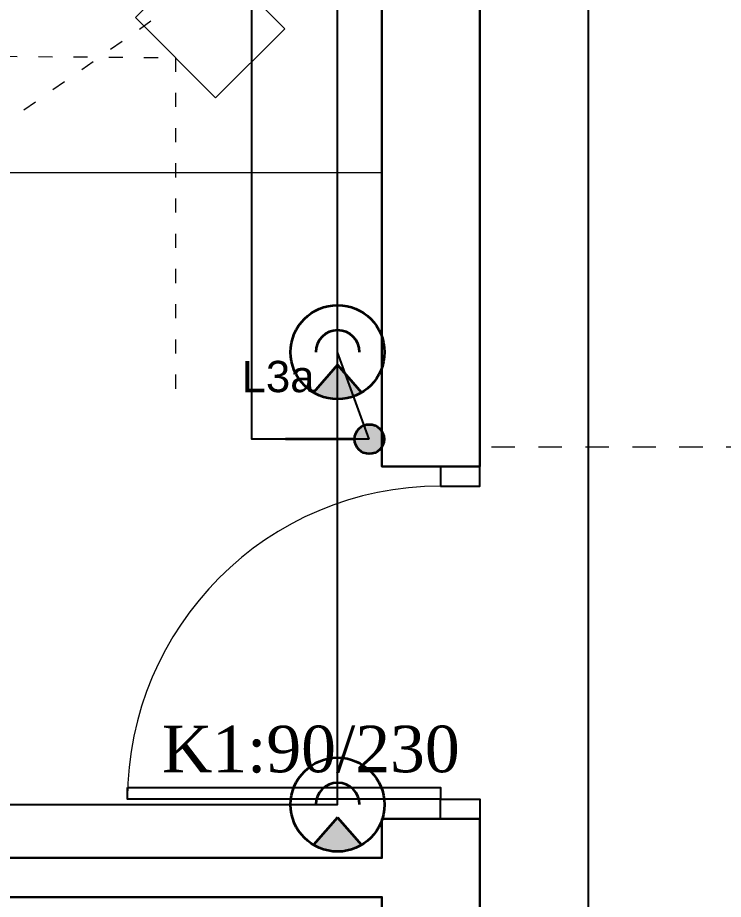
# Model space of a CAD drawing. Header units: centimetres. Extents: x 104975 to 122481, y -80380 to -76628.
# Drawn here: x 118113.1 to 118293.5, y -78945.6 to -78720.3 of the extents above; entities that cross this region are included whole.
import ezdxf
from ezdxf.enums import TextEntityAlignment as Align

# ---------------------------------------------------------------- set-up
doc = ezdxf.new("R2010")
doc.units = ezdxf.units.CM
doc.linetypes.add('ACAD_ISO03W100', pattern=[30, 12, -18])
doc.linetypes.add('KAPI ACILIS', pattern=[12, 6, -6])
for name, color, linetype, lineweight in [('00_DUVAR', 150, 'Continuous', 30), ('00_tefriş', 253, 'Continuous', 9), ('02 MERDIVEN IZDUSUM', 50, 'Continuous', 20), ('04 KA TAG', 171, 'Continuous', 18), ('04 pencere kasa', 3, 'Continuous', 25), ('04 pencere plan', 2, 'Continuous', 18), ('VK_ANAHTAR', 1, 'Continuous', 35), ('VK_AYDINLATMA_HATTI', 1, 'Continuous', 25), ('VK_SPOT', 1, 'Continuous', 35), ('VK_YAZI', 7, 'Continuous', 18)]:
    doc.layers.add(name, color=color, linetype=linetype, lineweight=lineweight)
doc.styles.get("Standard").update_dxf_attribs({"font": 'times.ttf'})
doc.styles.add('VK', font='arial.ttf')

# ---------------------------------------------------------------- blocks, each defined once
blk = doc.blocks.new('dfgdsfg')
at = {"layer": '00_tefriş', "linetype": 'ACAD_ISO03W100', "ltscale": 0.3}
for points in [[(66784.51, -26843.64), (66688.4, -26981.16), (66784.51, -27118.64)], [(66734.66, -26985.44), (66733.99, -26896.42), (66644.98, -26896.42)]]:
    blk.add_lwpolyline(points, dxfattribs=at)
at = {"layer": '00_tefriş'}
for points in [[(66704.51, -26843.64), (66704.51, -27118.64), (66784.51, -27118.64), (66784.51, -26843.64)], [(66741.31, -26868.46), (66761.89, -26888.89), (66744.28, -26906.64), (66723.7, -26886.21)]]:
    blk.add_lwpolyline(points, close=True, dxfattribs=at)
blk = doc.blocks.new('VK_spot')
at = {"ltscale": 30}
blk.add_hatch(color=256, dxfattribs=at).paths.add_polyline_path([(0, -3.26), (-6.14, -10.31, 0.275294), (6.14, -10.31)])
for q in [(-6.14, -10.31), (6.14, -10.31)]:
    blk.add_line((0, -3.26), q, dxfattribs=at)
blk.add_circle((0, 0), 12, dxfattribs=at)
blk.add_arc((0, 0), 5.6, 0, 180, dxfattribs=at)
blk = doc.blocks.new('VK_switch')
blk.add_hatch(color=256).paths.add_polyline_path([(2.67, 2.67, 1), (-2.67, -2.67, 1)])
blk.add_line((0, 3.78), (0, 21.42))
blk.add_circle((0, 0), 3.78)

msp = doc.modelspace()

# ---------------------------------------------------------------- linework, layer by layer
at = {"layer": '00_DUVAR'}
for points in [[(117606.217, -78680), (118206.217, -78680), (118206.217, -78835), (118231.217, -78835), (118231.217, -78655), (118166.217, -78655), (118166.217, -78605), (118231.217, -78605), (118241.217, -78605), (118241.217, -78595), (118231.217, -78595), (118231.217, -78515), (118214.146, -78497.929), (118207.075, -78505), (118221.217, -78519.142), (118221.217, -78595), (118156.217, -78595), (118156.217, -78655), (117706.217, -78655), (117706.217, -78585), (117681.217, -78585), (117681.217, -78655), (117581.217, -78655)], [(118206.217, -78955), (118206.217, -78945), (117606.217, -78945), (117606.217, -79290), (117681.217, -79290), (117681.217, -79315), (117581.217, -79315), (117581.217, -78925), (117606.217, -78925), (117606.217, -78935)], [(117606.217, -78935), (118206.217, -78935), (118206.217, -78925), (118231.217, -78925), (118231.217, -78955), (118206.217, -78955)]]:
    msp.add_lwpolyline(points, dxfattribs=at)
at = {"layer": '02 MERDIVEN IZDUSUM', "linetype": 'KAPI ACILIS'}
msp.add_lwpolyline([(118456.217, -78830.015), (118231.217, -78830.015)], dxfattribs=at)
at = {"layer": '04 pencere kasa'}
for points in [[(118221.217, -78840), (118231.217, -78840), (118231.217, -78835), (118221.217, -78835)], [(118141.217, -78917), (118221.217, -78917), (118221.217, -78920), (118141.217, -78920)], [(118221.217, -78920), (118231.217, -78920), (118231.217, -78925), (118221.217, -78925)]]:
    msp.add_lwpolyline(points, close=True, dxfattribs=at)
at = {"layer": '04 pencere plan'}
msp.add_arc((118221.217, -78920), 80, 90, 180, dxfattribs=at)
at = {"layer": 'VK_AYDINLATMA_HATTI'}
msp.add_line((118203, -78828), (118194.887, -78805.779), dxfattribs=at)
for points in [[(118229, -79174), (118259, -79174), (118259, -78648), (118226, -78648), (118226, -78608)], [(118203, -78828), (118173, -78828), (118173, -78650)]]:
    msp.add_lwpolyline(points, dxfattribs=at)
msp.add_lwpolyline([(117610.124, -78921.387), (117707.585, -78921.387), (117805.045, -78921.387), (117902.506, -78921.387), (117999.966, -78921.387), (118097.427, -78921.387), (118194.887, -78921.387), (118194.887, -78805.779), (118194.887, -78690.172), (118097.427, -78690.172), (117999.966, -78690.172), (117902.506, -78690.172), (117805.045, -78690.172), (117707.585, -78690.172), (117610.124, -78690.172), (117610.124, -78805.779)], close=True, dxfattribs=at)

# ---------------------------------------------------------------- block references
at = {"layer": '00_DUVAR', "xscale": -1, "rotation": 270}
msp.add_blockref('dfgdsfg', (145049.853, -145464.505), dxfattribs=at)
at = {"layer": 'VK_ANAHTAR', "rotation": 90}
msp.add_blockref('VK_switch', (118203, -78828), dxfattribs=at)
at = {"layer": 'VK_SPOT'}
for p in [(118194.887, -78805.779), (118194.887, -78921.387)]:
    msp.add_blockref('VK_spot', p, dxfattribs=at)

# ---------------------------------------------------------------- texts
at = {"layer": '04 KA TAG', "width": 0.990646}
msp.add_text('K1:90/230', height=11.8878, dxfattribs=at).set_placement((118226.096, -78913.111), align=Align.RIGHT)
at = {"layer": 'VK_YAZI', "style": 'VK'}
msp.add_text('L3a', height=8, dxfattribs=at).set_placement((118189, -78812), align=Align.MIDDLE_RIGHT)

doc.saveas('drawing.dxf')
